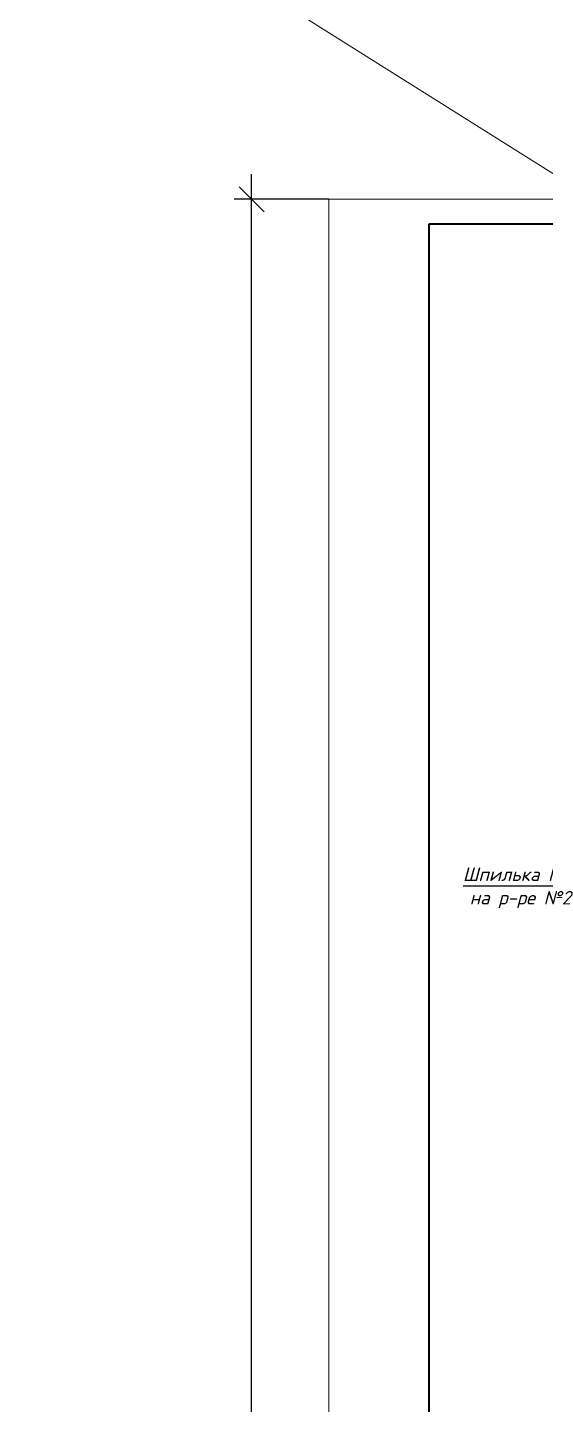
# Model space of a CAD drawing. Header units: millimetres. Extents: x 749182 to 2267578, y 70462 to 311449.
# Drawn here: x 2151178 to 2153255, y 199471 to 204988 of the extents above; entities that cross this region are included whole.
import ezdxf
from ezdxf.enums import TextEntityAlignment as Align

# ---------------------------------------------------------------- set-up
doc = ezdxf.new("R2010")
doc.units = ezdxf.units.MM
doc.layers.get('Defpoints').update_dxf_attribs({"color": 255})
doc.layers.add('Размеры КР', color=164, linetype='Continuous', lineweight=9)
doc.layers.add('Текст', color=7, linetype='Continuous')
doc.styles.add('GOST', font='', dxfattribs={"width": 0.8, "oblique": 10})
doc.styles.add('БДА100', font='romand.shx', dxfattribs={"width": 0.7})
doc.styles.add('М2', font='isocpeui.ttf')
doc.styles.get('GOST').set_extended_font_data('GOST type A')
doc.dimstyles.new('БДА1', dxfattribs={"dimtxt": 2, "dimasz": 1, "dimexe": 0.7, "dimexo": 0, "dimgap": 0.8, "dimtad": 1, "dimdec": 0, "dimrnd": 1, "dimzin": 0, "dimdsep": 46, "dimtxsty": 'БДА100', "dimblk": 'OBLIQUE', "dimcen": 2, "dimdle": 1, "dimadec": 0, "dimazin": 0, "dimtfac": 1, "dimtdec": 0, "dimtmove": 1, "dimatfit": 3, "dimldrblk": 'NONE', "dimfxl": 0, "dimtolj": 1, "dimtzin": 0, "dimlwd": -1, "dimlwe": -1, "dimarcsym": 0})

# ---------------------------------------------------------------- blocks, each defined once
blk = doc.blocks.new('_Oblique')
at = {"color": 0, "linetype": 'ByBlock', "lineweight": -2}
blk.add_line((-0.5, -0.5), (0.5, 0.5), dxfattribs=at)
blk = doc.blocks.new('*D715')
at = {"layer": 'Defpoints', "color": 0, "transparency": 16777216}
for p, q in [((-15.52, -5), (-15.52, 425)), ((0, 420), (-19.02, 420)), ((0, 0), (-19.02, 0))]:
    blk.add_line(p, q, dxfattribs=at)
for p in [(-15.52, 420), (0, 420), (0, 0)]:
    blk.add_point(p, dxfattribs=at)
at = {"layer": 'Defpoints', "color": 0, "transparency": 16777216, "xscale": 5, "yscale": 5, "zscale": 5}
for p, rotation in [((-15.52, 420), 90), ((-15.52, 0), 270)]:
    blk.add_blockref('_Oblique', p, dxfattribs=dict(at, rotation=rotation))
at = {"layer": 'Defpoints', "color": 0, "lineweight": 0, "transparency": 16777216, "insert": (-24.52, 148.5), "char_height": 10, "attachment_point": 5, "rotation": 90, "style": 'БДА100'}
blk.add_mtext('\\A1;420', dxfattribs=at)
blk = doc.blocks.new('_None')
blk = doc.blocks.new('*U713')
at = {"color": 44, "lineweight": 20, "ltscale": 10}
for p, q in [((594, 420), (0, 420)), ((0, 420), (0, 0))]:
    blk.add_line(p, q, dxfattribs=at)
at = {"color": 137, "lineweight": 35, "ltscale": 10}
for p, q in [((589, 415), (20, 415)), ((20, 415), (20, 5))]:
    blk.add_line(p, q, dxfattribs=at)
at = {"color": 44, "lineweight": 13, "style": 'GOST', "oblique": 10, "width": 0.8}
for tag in ['ФОРМАТВЕРТ', 'ФОРМАТГОРИЗ']:
    blk.add_attdef(tag, (542.98, 1.6), '', height=2, dxfattribs=at)
at = {"layer": 'Defpoints', "color": 251, "lineweight": 0}
dim = blk.add_linear_dim(base=(-15.52, 420), p1=(0, 0), p2=(0, 420), angle=90, dimstyle='БДА1', override={"dimscale": 5}, dxfattribs=at)
dim.commit()
dim.dimension.update_dxf_attribs({"geometry": '*D715', "text_midpoint": (-15.52, 148.5), "dimtype": 128})

msp = doc.modelspace()

# ---------------------------------------------------------------- linework, layer by layer
at = {"layer": 'Размеры КР', "lineweight": 20}
msp.add_line((2146309.9318, 208786.5205), (2267577.9913, 132583.1452), dxfattribs=at)
at = {"layer": 'Текст', "ltscale": 20}
msp.add_line((2152924.6978, 201548.2281), (2153384.4328, 201548.2281), dxfattribs=at)

# ---------------------------------------------------------------- block references
at = {"xscale": 20, "yscale": 20, "zscale": 20}
msp.add_blockref('*U713', (2152387.0947, 195900.3114), dxfattribs=at)

# ---------------------------------------------------------------- texts
at = {"layer": 'Текст', "ltscale": 20, "style": 'М2'}
msp.add_text('Шпилька М16', height=54, dxfattribs=at).set_placement((2153154.5653, 201568.2281), align=Align.CENTER)
msp.add_text('на р-ре №2', height=54, dxfattribs=at).set_placement((2153154.5653, 201528.2281), align=Align.TOP_CENTER)

doc.saveas('drawing.dxf')
